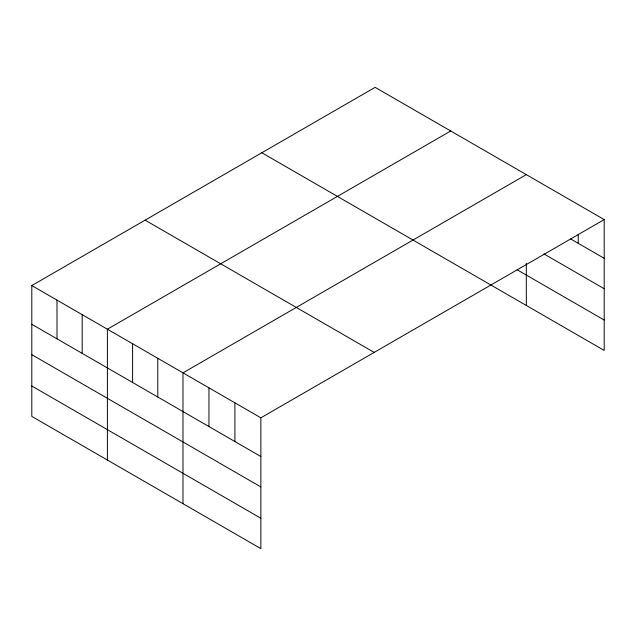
<?xml version="1.0" encoding="UTF-8"?>
<svg xmlns="http://www.w3.org/2000/svg" width="636" height="636" viewBox="0 0 636 636"><rect width="100%" height="100%" fill="white"/><g stroke="black" fill="none" stroke-linecap="round" stroke-linejoin="round"><path stroke-width="0.95" d="M604.2 219.595L375.129 87.347L31.8 285.564L31.8 416.405L260.871 548.653L260.871 417.82L604.2 219.595L604.2 350.436L261.833 152.759M450.725 130.984L107.389 329.21L107.389 460.051M526.314 174.63L182.985 372.855L182.985 503.688M570.699 238.969L604.2 258.311M543.907 253.899L604.2 288.712M517.076 269.736L604.2 320.035M145.103 220.151L374.167 352.408M31.8 285.564L260.871 417.82M31.8 324.281L260.871 456.537M31.8 354.681L260.871 486.93M31.8 386.004L260.871 518.253M578.235 234.39L578.235 243.326M526.314 263.32L526.314 305.471M234.907 402.827L234.907 441.543M208.95 387.841L208.95 426.557M157.784 358.307L157.784 397.023M132.59 343.758L132.59 382.475M82.195 314.661L82.195 353.377M56.994 300.113L56.994 338.829"/></g></svg>
